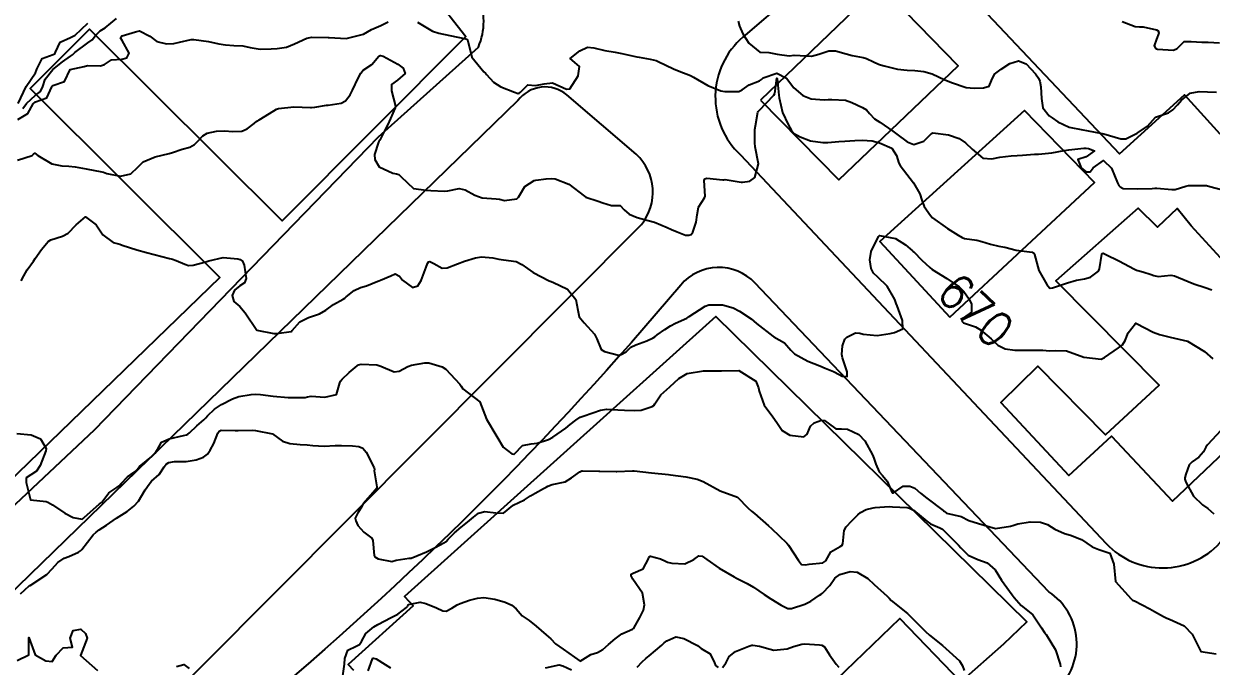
# Model space of a CAD drawing. Header units: metres. Extents: x 292545 to 299085, y 7450245 to 7463078.
# Drawn here: x 296031.2 to 296169, y 7459172 to 7459246.7 of the extents above; entities that cross this region are included whole.
import ezdxf
from ezdxf.enums import TextEntityAlignment as Align

# ---------------------------------------------------------------- set-up
doc = ezdxf.new("R2010")
doc.units = ezdxf.units.M
for name, color, linetype in [('Cotas', 45, 'Continuous'), ('Curvas de Nivel 1m', 11, 'Continuous'), ('Curvas de Nivel 5m', 15, 'Continuous'), ('Edificações', 30, 'Continuous'), ('Vias Primárias', 230, 'Continuous')]:
    doc.layers.add(name, color=color, linetype=linetype)
doc.styles.add('Style-STANDARD', font='STANDARD.shx')

msp = doc.modelspace()

# ---------------------------------------------------------------- linework, layer by layer
at = {"layer": 'Curvas de Nivel 1m', "flags": 128}
for points, elevation in [([(296030.5, 7459235.56), (296031.66, 7459236.23), (296032.27, 7459237.37), (296032.53, 7459237.6), (296033.85, 7459238.04), (296034.44, 7459239.35), (296034.47, 7459239.43), (296034.54, 7459239.49), (296035.93, 7459239.96), (296036.56, 7459241.33), (296038.18, 7459241.7), (296038.57, 7459241.83), (296040.07, 7459241.78), (296040.57, 7459241.93), (296041.37, 7459242.48), (296042.58, 7459242.56), (296043.14, 7459242.69), (296043.41, 7459243.24), (296042.61, 7459244.73), (296042.39, 7459245.03), (296042.57, 7459245.25), (296042.61, 7459245.27), (296044.13, 7459245.73), (296044.62, 7459245.84), (296045.81, 7459245.22), (296046.61, 7459244.62), (296047.73, 7459244.32), (296048.6, 7459244.38), (296049.25, 7459244.53), (296050.61, 7459244.83), (296050.91, 7459244.85), (296052.61, 7459244.62), (296053.8, 7459244.32), (296054.6, 7459244.21), (296055.56, 7459244.15), (296056.6, 7459244.09), (296057.45, 7459243.92), (296058.6, 7459243.71), (296059.89, 7459243.76), (296060.6, 7459243.78), (296061.68, 7459243.95), (296062.61, 7459244.34), (296064.03, 7459245), (296064.61, 7459245.11), (296066.52, 7459245.07), (296066.61, 7459245.07), (296068.61, 7459244.95), (296070.62, 7459245.45), (296071.53, 7459246), (296072.63, 7459246.44), (296073.46, 7459246.89)], 668), ([(296030.52, 7459237.4), (296031.46, 7459239.39), (296032.56, 7459240.96), (296032.67, 7459241.26), (296032.69, 7459241.37), (296033.32, 7459242.62), (296034.59, 7459243.09), (296034.77, 7459243.17), (296034.88, 7459243.35), (296035.41, 7459244.54), (296036.61, 7459245.07), (296037.13, 7459245.32), (296038.63, 7459246.72)], 666), ([(296031.09, 7459236.81), (296031.52, 7459237.39), (296032.53, 7459238.38), (296033.13, 7459238.78), (296033.41, 7459239.36), (296033.68, 7459240.23), (296034.56, 7459241.35), (296035.67, 7459242.25), (296036.59, 7459242.9), (296036.84, 7459243.07), (296037.11, 7459243.32), (296038.6, 7459244.44), (296039.12, 7459244.78), (296039.51, 7459245.29), (296040.05, 7459245.85), (296040.62, 7459246.18), (296041.96, 7459247.26)], 667), ([(296076.86, 7459246.85), (296078.62, 7459245.82), (296079.36, 7459245.56), (296080.62, 7459245.3), (296082.49, 7459244.91), (296082.61, 7459244.86), (296082.68, 7459244.78), (296082.71, 7459244.68), (296083.19, 7459242.77), (296084.57, 7459241.09), (296084.74, 7459240.93), (296084.89, 7459240.76), (296085.69, 7459239.88), (296086.55, 7459239.34), (296088.12, 7459238.71), (296088.54, 7459238.58), (296088.65, 7459238.6), (296088.81, 7459238.71), (296089.69, 7459239.56), (296090.55, 7459239.51), (296091.57, 7459239.69), (296092.55, 7459239.81), (296094.14, 7459239.05), (296094.55, 7459239.11), (296095.53, 7459240.63), (296095.66, 7459241.71), (296094.58, 7459242.64), (296095.71, 7459243.51), (296096.6, 7459243.94), (296097.32, 7459243.88), (296098.6, 7459243.54), (296099.81, 7459243.36), (296100.59, 7459243.21), (296102.31, 7459242.82), (296102.59, 7459242.77), (296103.88, 7459242.53), (296104.58, 7459242.38), (296104.81, 7459242.29), (296106.57, 7459241.44), (296107.24, 7459241.16), (296108.56, 7459240.64), (296108.88, 7459240.47), (296110.55, 7459239.51), (296112.08, 7459238.89), (296112.54, 7459238.81), (296114.14, 7459238.8), (296114.54, 7459239), (296115.37, 7459239.57), (296116.56, 7459240.02), (296116.77, 7459240.17), (296116.99, 7459240.37), (296118.57, 7459240.91), (296119.68, 7459240.34), (296120.55, 7459239.22), (296121.56, 7459238.32), (296122.53, 7459237.96), (296124.07, 7459237.83), (296124.53, 7459237.85), (296124.94, 7459237.86), (296126.53, 7459237.77), (296127.25, 7459237.53), (296128.52, 7459236.92), (296128.95, 7459236.66), (296129.3, 7459236.23), (296129.9, 7459235.61), (296130.5, 7459235.22), (296132.04, 7459234.19), (296132.49, 7459233.85), (296133.69, 7459232.95), (296134.47, 7459232.62), (296135.6, 7459233.02), (296136.49, 7459233.9), (296136.65, 7459233.98), (296138.49, 7459233.77), (296139.72, 7459233.35), (296140.47, 7459232.83), (296141.22, 7459232.08), (296142.45, 7459231.07), (296143.52, 7459230.99), (296144.45, 7459231.18), (296145.75, 7459231.33), (296146.46, 7459231.36), (296147.07, 7459231.4), (296148.46, 7459231.51), (296148.92, 7459231.53), (296150.46, 7459231.66), (296151.91, 7459231.96), (296152.46, 7459232.03), (296154.18, 7459232.22), (296154.47, 7459232.23), (296154.73, 7459232.19), (296155.42, 7459231.92), (296154.46, 7459231.19), (296153.49, 7459230.9), (296153.86, 7459229.94), (296154.44, 7459229.47), (296154.91, 7459229.45), (296155.27, 7459229.92), (296156.45, 7459230.78), (296157.4, 7459229.89), (296158.1, 7459228.2), (296158.24, 7459227.88), (296158.41, 7459227.71), (296158.75, 7459227.53), (296160.41, 7459227.49), (296162.11, 7459227.54), (296162.41, 7459227.56), (296162.67, 7459227.57), (296164.41, 7459227.4), (296164.8, 7459227.42), (296166.01, 7459227.79), (296166.32, 7459227.89), (296166.41, 7459227.89), (296168.3, 7459227.87), (296168.41, 7459227.86), (296168.82, 7459227.76), (296170.41, 7459227.35)], 668), ([(296114.09, 7459246.95), (296114.22, 7459246.4), (296114.62, 7459245.48), (296115.32, 7459244.39), (296116.6, 7459243.38), (296117.65, 7459243.31), (296118.59, 7459243.13), (296120.01, 7459242.92), (296120.59, 7459243), (296121.97, 7459242.94), (296122.59, 7459242.89), (296123.43, 7459243.14), (296124.6, 7459243.52), (296125.37, 7459243.5), (296126.59, 7459243.16), (296127.32, 7459242.98), (296128.59, 7459242.73), (296128.97, 7459242.61), (296129.78, 7459242.22), (296130.34, 7459241.97), (296130.58, 7459241.89), (296131.01, 7459241.77), (296132.58, 7459241.4), (296133.68, 7459241.28), (296134.57, 7459241.22), (296135.62, 7459241.11), (296136.57, 7459240.84), (296138.06, 7459240.13), (296138.56, 7459239.94), (296138.82, 7459239.85), (296140.55, 7459239.27), (296141.44, 7459239.19), (296142.55, 7459239.23), (296143.19, 7459239.43), (296143.46, 7459240.06), (296143.81, 7459240.81), (296144.58, 7459241.4), (296145.6, 7459242.03), (296146.59, 7459242.36), (296147.48, 7459242.01), (296148.57, 7459240.85), (296148.93, 7459240.36), (296149.08, 7459239.99), (296149.2, 7459239.34), (296149.28, 7459237.99), (296149.43, 7459236.9), (296150.16, 7459235.98), (296150.51, 7459235.74), (296151.18, 7459235.29), (296152.49, 7459234.64), (296154.06, 7459234.36), (296154.49, 7459234.28), (296156.33, 7459233.9), (296156.47, 7459233.88), (296156.48, 7459233.88), (296156.52, 7459233.86), (296158.48, 7459233.29), (296159.07, 7459233.28), (296160.22, 7459233.86), (296160.37, 7459233.97), (296160.49, 7459234.04), (296161.56, 7459234.78), (296162.51, 7459235.83), (296164.02, 7459236.32), (296164.52, 7459236.65), (296165.07, 7459237.26), (296165.51, 7459237.8), (296166.54, 7459238.6), (296167.58, 7459238.81), (296168.54, 7459238.77), (296169.59, 7459238.7)], 667), ([(296158.64, 7459246.91), (296160.15, 7459246.35), (296160.64, 7459246.32), (296161.08, 7459246.3), (296162.63, 7459245.94), (296162.79, 7459245.83), (296162.89, 7459245.57), (296162.62, 7459244.87), (296162.36, 7459244.08), (296162.49, 7459243.83), (296162.54, 7459243.77), (296162.6, 7459243.73), (296162.72, 7459243.71), (296164.6, 7459243.59), (296165.03, 7459243.8), (296165.81, 7459244.6), (296166.62, 7459244.6), (296167.87, 7459244.51), (296168.61, 7459244.51), (296169.93, 7459244.43)], 666), ([(296030.44, 7459230.81), (296032.16, 7459231.37), (296032.31, 7459231.51), (296032.45, 7459231.65), (296032.81, 7459231.37), (296034.43, 7459230.41), (296035.6, 7459230.17), (296036.43, 7459230.11), (296037.14, 7459230.03), (296038.43, 7459229.83), (296040.23, 7459229.47), (296040.42, 7459229.42), (296040.81, 7459229.28), (296042.42, 7459228.97), (296043.62, 7459229.24), (296044.43, 7459230.01), (296045.04, 7459230.62), (296046.44, 7459231.21), (296048.04, 7459231.59), (296048.45, 7459231.72), (296049.55, 7459232.08), (296050.46, 7459232.34), (296051, 7459232.62), (296051.49, 7459233.15), (296051.97, 7459233.65), (296052.48, 7459233.96), (296053.54, 7459234.18), (296054.48, 7459234.21), (296055.44, 7459234.14), (296056.48, 7459234.17), (296057.11, 7459234.46), (296057.91, 7459235.08), (296058.24, 7459235.33), (296058.5, 7459235.5), (296059.68, 7459236.23), (296060.51, 7459236.74), (296060.73, 7459236.82), (296062.51, 7459237.02), (296064.45, 7459236.92), (296064.51, 7459236.93), (296064.57, 7459236.93), (296064.95, 7459236.99), (296066.3, 7459237.19), (296066.52, 7459237.22), (296068.03, 7459237.45), (296068.52, 7459237.7), (296069.06, 7459238.42), (296069.31, 7459238.94), (296069.99, 7459240.36), (296070.29, 7459240.92), (296070.57, 7459241.26), (296071.56, 7459241.92), (296072.4, 7459242.9), (296072.52, 7459242.97), (296072.58, 7459242.98), (296072.9, 7459242.9), (296074.57, 7459241.97), (296075.22, 7459241.52), (296075.42, 7459240.87), (296074.56, 7459240.11), (296073.85, 7459239.59), (296073.85, 7459238.89), (296074.3, 7459237.1), (296074.29, 7459236.88), (296073.75, 7459235.64), (296073.39, 7459234.89), (296073.09, 7459234.29), (296072.48, 7459233.15), (296072.38, 7459233), (296072.33, 7459232.9), (296071.88, 7459231.47), (296071.91, 7459230.91), (296072.43, 7459230.06), (296074.01, 7459229.3), (296074.43, 7459229.23), (296074.69, 7459229.14), (296074.97, 7459228.87), (296076.4, 7459227.52), (296077.89, 7459227.35), (296078.4, 7459227.31), (296080.01, 7459227.21), (296080.4, 7459227.26), (296081.69, 7459227.51), (296082.4, 7459227.37), (296083.54, 7459226.77), (296084.39, 7459226.44), (296085.99, 7459226.34), (296086.39, 7459226.28), (296086.98, 7459226.13), (296088.39, 7459226.33), (296088.58, 7459226.52), (296088.71, 7459226.71), (296089.34, 7459227.77), (296090.42, 7459228.46), (296090.61, 7459228.5), (296091.79, 7459228.67), (296092.42, 7459228.7), (296092.86, 7459228.66), (296094.41, 7459228.02), (296096.26, 7459226.62), (296096.39, 7459226.54), (296097.83, 7459226.04), (296098.39, 7459225.85), (296099.39, 7459225.57), (296100.38, 7459225.54), (296100.86, 7459225.04), (296101.44, 7459224.56), (296102.37, 7459224.17), (296103.65, 7459223.82), (296104.36, 7459223.62), (296105.85, 7459223), (296106.35, 7459222.78), (296107.01, 7459222.49), (296107.98, 7459222.11), (296108.34, 7459222.09), (296108.61, 7459222.2), (296108.81, 7459222.47), (296109.19, 7459223.63), (296109.32, 7459224.46), (296109.49, 7459225.35), (296110.18, 7459226.45), (296110.23, 7459226.62), (296110.14, 7459228.45), (296110.21, 7459228.67), (296110.43, 7459228.73), (296112.3, 7459228.55), (296112.42, 7459228.55), (296112.56, 7459228.57), (296113.5, 7459228.41), (296114.42, 7459228.26), (296114.57, 7459228.25), (296115.42, 7459228.39), (296116.01, 7459228.8), (296116.44, 7459230.38), (296116.04, 7459232.38), (296116.02, 7459232.84), (296116.02, 7459234.38), (296116.08, 7459234.8), (296116.37, 7459236.38), (296116.41, 7459236.48), (296116.52, 7459236.6), (296118.23, 7459238.35), (296118.32, 7459238.57), (296118.55, 7459240.35), (296118.56, 7459240.36), (296118.58, 7459240.35), (296118.6, 7459240.31), (296118.79, 7459238.35), (296118.83, 7459238.05), (296119.23, 7459236.34), (296119.88, 7459234.96), (296120.21, 7459234.33), (296120.49, 7459233.94), (296121.28, 7459233.52), (296122.47, 7459233.06), (296123.9, 7459232.86), (296124.47, 7459232.89), (296125.76, 7459232.99), (296126.47, 7459233.03), (296127.63, 7459233.1), (296128.48, 7459233.15), (296129.64, 7459233.06), (296130.47, 7459232.82), (296131.9, 7459232.2), (296132.45, 7459231.35), (296132.73, 7459230.47), (296132.87, 7459230.19), (296134.41, 7459228.17), (296135.16, 7459226.92), (296135.38, 7459226.16), (296135.67, 7459225.44), (296136.38, 7459224.39), (296136.62, 7459224.14), (296138.35, 7459222.88), (296139.61, 7459222.1), (296140.08, 7459221.83), (296140.34, 7459221.73), (296141.77, 7459221.51), (296142.34, 7459221.37), (296143.34, 7459221.05), (296144.33, 7459220.85), (296145.01, 7459220.72), (296146.33, 7459220.37), (296148.2, 7459220.12), (296148.32, 7459220.07), (296148.39, 7459220), (296148.46, 7459219.86), (296148.98, 7459217.99), (296149.88, 7459216.38), (296150.2, 7459215.98), (296150.27, 7459215.94), (296150.53, 7459215.98), (296152.28, 7459216.58), (296153.34, 7459216.88), (296154.28, 7459217.03), (296154.97, 7459217.24), (296155.89, 7459217.91), (296156.02, 7459218.19), (296156.26, 7459219.91), (296156.28, 7459219.95), (296156.32, 7459219.98), (296156.41, 7459220), (296156.65, 7459219.91), (296158.31, 7459219.09), (296159.97, 7459218.19), (296160.3, 7459218.04), (296161.02, 7459217.85), (296162, 7459217.54), (296162.29, 7459217.42), (296162.8, 7459217.31), (296164.29, 7459217.48), (296164.69, 7459217.4), (296166.28, 7459216.73), (296166.96, 7459216.46), (296168.28, 7459216.03), (296169.02, 7459215.75)], 669), ([(296030.38, 7459199.08), (296032.06, 7459198.91), (296033.14, 7459198.45), (296033.79, 7459197.35), (296033.75, 7459197.06), (296033.07, 7459195.36), (296032.68, 7459194.7), (296032.01, 7459194.28), (296031.48, 7459193.91), (296031.45, 7459193.39), (296031.97, 7459191.38), (296033.78, 7459191.16), (296033.97, 7459191.09), (296034.51, 7459190.8), (296035.96, 7459189.82), (296036.9, 7459189.32), (296037.95, 7459189.14), (296038.07, 7459189.19), (296038.21, 7459189.31), (296039.97, 7459190.89), (296040.19, 7459191.06), (296040.4, 7459191.28), (296041.05, 7459192.2), (296041.99, 7459192.81), (296042.25, 7459192.99), (296042.49, 7459193.26), (296043.21, 7459194.04), (296044.01, 7459194.59), (296044.34, 7459194.91), (296044.62, 7459195.23), (296046.03, 7459196.42), (296046.45, 7459196.79), (296046.71, 7459197.2), (296047.18, 7459198.07), (296048.06, 7459198.47), (296049.73, 7459198.84), (296050.06, 7459198.91), (296050.23, 7459198.99), (296050.42, 7459199.16), (296051.25, 7459199.97), (296052.09, 7459200.66), (296052.32, 7459200.91), (296052.52, 7459201.14), (296053.31, 7459201.92), (296054.11, 7459202.44), (296055.4, 7459203.1), (296056.12, 7459203.39), (296057.58, 7459203.62), (296058.12, 7459203.63), (296058.66, 7459203.6), (296060.12, 7459203.43), (296061.88, 7459203.25), (296062.12, 7459203.24), (296063.85, 7459203.27), (296064.12, 7459203.32), (296064.53, 7459203.41), (296066.12, 7459203.3), (296067.49, 7459203.59), (296067.87, 7459204.95), (296067.95, 7459205.14), (296068.14, 7459205.37), (296068.94, 7459206.15), (296069.87, 7459206.93), (296070.04, 7459207.05), (296070.16, 7459207.1), (296070.34, 7459207.11), (296072.16, 7459207.05), (296072.6, 7459206.9), (296074.15, 7459206.23), (296074.73, 7459206.3), (296075.76, 7459206.86), (296076.16, 7459207), (296077.71, 7459207.3), (296078.17, 7459207.28), (296079.75, 7459206.81), (296080.16, 7459206.55), (296081.79, 7459204.79), (296081.92, 7459204.58), (296082.13, 7459204.28), (296084.11, 7459202.76), (296084.87, 7459200.75), (296086.06, 7459198.74), (296086.82, 7459197.5), (296087.83, 7459196.71), (296088.04, 7459196.67), (296088.07, 7459196.68), (296088.12, 7459196.71), (296089.07, 7459197.68), (296090.05, 7459197.87), (296090.77, 7459197.96), (296092.06, 7459198.39), (296092.57, 7459198.66), (296094.07, 7459199.7), (296094.6, 7459200.12), (296095.23, 7459200.63), (296095.75, 7459200.96), (296096.09, 7459201.1), (296097.23, 7459201.47), (296098.1, 7459201.8), (296098.78, 7459201.91), (296100.1, 7459201.81), (296100.89, 7459201.77), (296102.1, 7459201.74), (296102.84, 7459201.8), (296104.11, 7459202.21), (296104.29, 7459202.34), (296104.4, 7459202.52), (296105.09, 7459203.55), (296106.13, 7459204.5), (296107.18, 7459205.45), (296108.15, 7459206.06), (296110.06, 7459206.36), (296110.15, 7459206.36), (296110.23, 7459206.37), (296112.15, 7459206.37), (296114.15, 7459206.4), (296116.14, 7459205.14), (296116.42, 7459204.38), (296116.52, 7459203.99), (296117.09, 7459202.37), (296118.09, 7459201), (296118.56, 7459200.35), (296119.17, 7459199.44), (296120.07, 7459198.89), (296121.7, 7459198.68), (296122.07, 7459199.01), (296122.48, 7459199.91), (296122.88, 7459200.3), (296123.75, 7459200.63), (296124.09, 7459200.57), (296124.51, 7459200.28), (296125.42, 7459199.62), (296126.08, 7459199.6), (296126.76, 7459199.57), (296128.07, 7459198.97), (296128.77, 7459198.23), (296129.65, 7459196.61), (296129.8, 7459196.22), (296130.03, 7459195.5), (296130.45, 7459194.64), (296130.82, 7459194.21), (296131.36, 7459193.55), (296131.96, 7459192.19), (296131.99, 7459192.17), (296132.01, 7459192.17), (296132.08, 7459192.19), (296133.23, 7459192.95), (296134, 7459192.94), (296134.57, 7459192.73), (296135.24, 7459192.16), (296135.98, 7459191.58), (296137.86, 7459190.12), (296137.92, 7459190.08), (296137.96, 7459190.04), (296138.24, 7459189.83), (296139.96, 7459189.44), (296140.85, 7459188.98), (296141.95, 7459188.61), (296143.94, 7459188.05), (296145.66, 7459188.32), (296145.95, 7459188.4), (296146.53, 7459188.6), (296147.95, 7459188.83), (296149.15, 7459188.79), (296149.95, 7459188.5), (296150.83, 7459187.97), (296151.94, 7459187.46), (296152.63, 7459187.26), (296153.93, 7459186.78), (296155.14, 7459185.92), (296155.91, 7459185.59), (296157.2, 7459185.19), (296157.65, 7459183.89), (296157.87, 7459181.89), (296159.66, 7459179.86), (296159.76, 7459179.78), (296159.84, 7459179.73), (296160.06, 7459179.64), (296161.83, 7459178.71), (296162.39, 7459178.4), (296163.44, 7459177.82), (296163.82, 7459177.62), (296164.12, 7459177.5), (296165.81, 7459176.72), (296166.77, 7459175.78), (296167.77, 7459173.77), (296169.53, 7459173.5)], 671), ([(296030.79, 7459180.44), (296031.81, 7459181.38), (296031.83, 7459181.4), (296031.85, 7459181.41), (296031.92, 7459181.44), (296033.87, 7459182.7), (296034.48, 7459183.34), (296035.14, 7459184.08), (296035.89, 7459184.59), (296036.42, 7459184.8), (296037.53, 7459185.31), (296037.76, 7459185.45), (296037.91, 7459185.59), (296039.23, 7459187.29), (296039.58, 7459187.63), (296039.93, 7459187.89), (296040.78, 7459188.43), (296041.95, 7459189.26), (296043.2, 7459190.01), (296043.97, 7459190.64), (296044.5, 7459191.23), (296045.28, 7459192.52), (296045.74, 7459193.21), (296045.85, 7459193.36), (296046, 7459193.52), (296046.89, 7459194.32), (296047.47, 7459195.2), (296047.72, 7459195.5), (296048.03, 7459195.72), (296048.66, 7459195.81), (296050.03, 7459195.83), (296051.18, 7459196), (296052.03, 7459196.34), (296052.49, 7459196.68), (296052.83, 7459197.13), (296053.25, 7459197.92), (296053.72, 7459199.12), (296053.85, 7459199.34), (296054.07, 7459199.46), (296055.73, 7459199.44), (296056.07, 7459199.43), (296057.7, 7459199.45), (296058.07, 7459199.42), (296060.06, 7459199.05), (296061.2, 7459198.18), (296062.05, 7459197.93), (296063.25, 7459197.81), (296064.05, 7459197.74), (296064.73, 7459197.67), (296066.05, 7459197.62), (296067.33, 7459197.68), (296068.05, 7459197.7), (296069.33, 7459197.66), (296070.05, 7459197.56), (296070.52, 7459197.39), (296070.93, 7459196.92), (296071.84, 7459195.08), (296071.87, 7459194.9), (296071.85, 7459194.74), (296072, 7459193.81), (296072.16, 7459192.9), (296072.15, 7459192.73), (296071.99, 7459192.54), (296070.58, 7459190.92), (296070.37, 7459190.52), (296069.96, 7459189.88), (296069.63, 7459189.25), (296069.71, 7459188.93), (296069.94, 7459188.39), (296070.63, 7459187.62), (296071.56, 7459186.91), (296071.67, 7459186.66), (296071.83, 7459184.9), (296071.9, 7459184.74), (296072.29, 7459184.5), (296073.89, 7459184.2), (296074.4, 7459184.37), (296075.9, 7459184.59), (296076.14, 7459184.61), (296076.79, 7459184.85), (296077.91, 7459185.33), (296078.91, 7459185.82), (296079.92, 7459186.37), (296080.18, 7459186.55), (296080.44, 7459186.8), (296081.17, 7459187.55), (296081.94, 7459188.18), (296082.68, 7459188.78), (296083.36, 7459189.36), (296083.96, 7459189.81), (296084.69, 7459190.02), (296085.96, 7459189.85), (296086.86, 7459189.82), (296087.92, 7459190.71), (296087.97, 7459190.76), (296089.29, 7459191.38), (296089.98, 7459191.84), (296090.54, 7459192.13), (296091.48, 7459192.68), (296091.81, 7459192.86), (296092, 7459192.95), (296092.48, 7459193.14), (296094, 7459193.47), (296094.73, 7459193.91), (296095.69, 7459194.62), (296095.92, 7459194.72), (296096.01, 7459194.74), (296097.91, 7459194.7), (296098.01, 7459194.7), (296099.91, 7459194.67), (296100.01, 7459194.67), (296101.83, 7459194.74), (296102.02, 7459194.73), (296104.01, 7459194.52), (296106.01, 7459194.31), (296106.22, 7459194.29), (296108.01, 7459194.04), (296109.3, 7459193.76), (296110, 7459193.49), (296111.99, 7459192.43), (296113.98, 7459191.67), (296115.25, 7459190.39), (296115.61, 7459190.04), (296115.96, 7459189.78), (296117.6, 7459188.36), (296117.94, 7459188.05), (296119.72, 7459186.34), (296119.92, 7459186.11), (296121.09, 7459184.32), (296121.43, 7459183.86), (296121.89, 7459183.81), (296122.3, 7459183.89), (296123.89, 7459184.05), (296124.25, 7459184.28), (296124.84, 7459185.34), (296125.92, 7459185.95), (296126.12, 7459186.06), (296126.21, 7459186.26), (296126.38, 7459187.81), (296126.59, 7459188.25), (296127.27, 7459188.92), (296127.96, 7459189.63), (296128.28, 7459189.91), (296128.93, 7459190.23), (296129.75, 7459190.44), (296129.97, 7459190.47), (296131.58, 7459190.58), (296131.97, 7459190.56), (296133.67, 7459190.47), (296133.97, 7459190.42), (296134.42, 7459190.17), (296135.95, 7459188.89), (296136.41, 7459188.6), (296137.49, 7459188.13), (296137.78, 7459187.96), (296137.94, 7459187.8), (296139.65, 7459186.1), (296139.91, 7459185.78), (296140.77, 7459184.96), (296141.9, 7459184.45), (296142.97, 7459184.06), (296143.88, 7459183.25), (296144.63, 7459182.04), (296145.85, 7459180.34), (296146.1, 7459180.03), (296146.91, 7459179.09), (296147.83, 7459178.37), (296148.25, 7459178), (296149.29, 7459176.5), (296149.62, 7459175.98), (296149.8, 7459175.73), (296150.9, 7459173.97), (296151.43, 7459172.29), (296151.49, 7459171.96)], 672), ([(296068.2, 7459170.95), (296068.39, 7459172.3), (296068.42, 7459172.94), (296068.8, 7459173.9), (296069.77, 7459174.38), (296070.14, 7459174.57), (296070.38, 7459174.92), (296070.89, 7459175.83), (296071.8, 7459176.61), (296072.28, 7459176.9), (296073.81, 7459177.71), (296074.6, 7459178.08), (296075.6, 7459178.86), (296075.69, 7459179), (296075.83, 7459179.21), (296077.19, 7459179.48), (296077.83, 7459179.33), (296079.08, 7459178.82), (296079.82, 7459178.49), (296080.18, 7459178.45), (296080.85, 7459178.8), (296081.46, 7459179.16), (296081.83, 7459179.34), (296082.9, 7459179.71), (296083.84, 7459179.96), (296084.58, 7459180.01), (296085.84, 7459179.84), (296087.06, 7459179.5), (296087.83, 7459179.13), (296088.3, 7459178.71), (296089.01, 7459177.9), (296089.81, 7459177.34), (296090.65, 7459176.68), (296091.79, 7459175.7), (296092.33, 7459175.21), (296092.9, 7459174.65), (296093.77, 7459174.03), (296095.75, 7459172.62), (296096.98, 7459173.4), (296097.77, 7459173.66), (296098.37, 7459173.99), (296099.05, 7459174.58), (296099.79, 7459175.24), (296100.56, 7459175.79), (296101.8, 7459176.37), (296101.92, 7459176.43), (296102.02, 7459176.55), (296102.66, 7459177.7), (296103.08, 7459178.54), (296103.21, 7459179.16), (296102.96, 7459180.54), (296101.87, 7459182.15), (296101.65, 7459182.55), (296101.68, 7459182.75), (296101.88, 7459182.87), (296103.04, 7459183.37), (296103.66, 7459184.53), (296103.72, 7459184.71), (296103.9, 7459184.82), (296105.07, 7459184.51), (296105.63, 7459184.25), (296105.89, 7459184.13), (296106.38, 7459184), (296107.89, 7459183.93), (296108.92, 7459184.46), (296109.5, 7459184.86), (296109.9, 7459184.83), (296110.45, 7459184.44), (296111.88, 7459183.42), (296113.62, 7459182.41), (296113.87, 7459182.28), (296115.13, 7459181.65), (296115.86, 7459181.21), (296117.1, 7459180.37), (296117.85, 7459179.89), (296119.05, 7459179.13), (296119.83, 7459178.77), (296120.25, 7459178.76), (296121.83, 7459179.26), (296122.52, 7459179.61), (296123.53, 7459180.29), (296123.71, 7459180.43), (296123.85, 7459180.54), (296124.7, 7459181.44), (296125.31, 7459182.27), (296125.88, 7459182.7), (296127.07, 7459183.06), (296127.88, 7459182.98), (296129.12, 7459182.23), (296129.86, 7459181.55), (296131.36, 7459180.2), (296131.6, 7459179.95), (296131.84, 7459179.68), (296133.73, 7459178.17), (296133.82, 7459178.09), (296135.74, 7459176.15), (296135.8, 7459176.09), (296136.28, 7459175.66), (296137.78, 7459174.46), (296138.19, 7459174.12), (296139.76, 7459172.66), (296140.09, 7459172.1), (296140.28, 7459171.56)], 673), ([(296030.43, 7459172.72), (296031.76, 7459173.38), (296031.78, 7459175.38), (296032.52, 7459173.37), (296033.75, 7459172.69), (296034.49, 7459172.61), (296034.95, 7459173.34), (296035.77, 7459174.19), (296036.83, 7459174.26), (296036.57, 7459175.32), (296036.92, 7459176.19), (296037.79, 7459176.34), (296038.33, 7459175.84), (296038.54, 7459175.3), (296037.76, 7459173.31), (296039.74, 7459171.56)], 673), ([(296102.36, 7459171.93), (296102.94, 7459172.54), (296103.35, 7459172.94), (296103.76, 7459173.26), (296105.2, 7459174.51), (296105.5, 7459174.78), (296105.78, 7459175.01), (296106.83, 7459175.45), (296107.78, 7459175.28), (296109.35, 7459174.46), (296109.58, 7459174.26), (296109.77, 7459174.11), (296110.82, 7459173.5), (296111.33, 7459172.44), (296111.46, 7459172.14), (296111.75, 7459171.91)], 674), ([(296112.27, 7459171.9), (296112.64, 7459172.42), (296113.02, 7459173.16), (296113.77, 7459173.76), (296115.33, 7459174.39), (296115.67, 7459174.48), (296115.77, 7459174.5), (296116.57, 7459174.37), (296117.77, 7459174.03), (296118.2, 7459173.93), (296119.77, 7459174.05), (296120.5, 7459174.33), (296121.47, 7459174.62), (296121.78, 7459174.65), (296123.52, 7459174.55), (296123.78, 7459174.51), (296124.08, 7459174.29), (296124.66, 7459173.38), (296125.43, 7459172.27), (296125.75, 7459171.95)], 674), ([(296048.9, 7459172.02), (296049.74, 7459172.26), (296050.37, 7459171.79)], 673), ([(296071.16, 7459171.5), (296071.64, 7459172.91), (296071.69, 7459172.97), (296071.75, 7459173), (296072.09, 7459172.9), (296073.11, 7459172.25), (296073.74, 7459171.87)], 674), ([(296091.74, 7459171.85), (296093.29, 7459172.19), (296093.75, 7459172.11), (296094.73, 7459171.62)], 674)]:
    msp.add_lwpolyline(points, dxfattribs=dict(at, elevation=elevation))
at = {"layer": 'Curvas de Nivel 5m', "elevation": 670, "flags": 128}
for points in [[(296030.87, 7459216.8), (296031.18, 7459217.39), (296031.58, 7459218.1), (296032.3, 7459219.09), (296032.51, 7459219.38), (296033.25, 7459220.44), (296034, 7459221.36), (296034.34, 7459221.58), (296035.69, 7459221.99), (296036.34, 7459222.34), (296037.27, 7459223.32), (296038.36, 7459224.22), (296039.57, 7459223.29), (296040.34, 7459222.13), (296041.57, 7459221.27), (296042.33, 7459221.05), (296042.62, 7459220.96), (296044.32, 7459220.4), (296045.43, 7459220.11), (296046.31, 7459219.87), (296048.1, 7459219.4), (296048.3, 7459219.36), (296048.45, 7459219.34), (296048.87, 7459219.18), (296049.86, 7459218.73), (296050.3, 7459218.6), (296050.84, 7459218.61), (296052.3, 7459219.01), (296052.66, 7459219.13), (296054.31, 7459219.5), (296056.04, 7459219.36), (296056.3, 7459219.27), (296056.56, 7459219.09), (296056.76, 7459218.63), (296056.98, 7459217.08), (296056.78, 7459216.58), (296056.27, 7459216.24), (296055.63, 7459215.73), (296055.35, 7459215.1), (296055.55, 7459214.4), (296056.24, 7459213.81), (296056.87, 7459213.08), (296058.21, 7459211.07), (296060.21, 7459210.67), (296060.54, 7459210.7), (296062.21, 7459210.91), (296062.28, 7459210.95), (296062.33, 7459211.02), (296063.2, 7459212.04), (296064.23, 7459212.54), (296065.5, 7459212.98), (296066.24, 7459213.41), (296067.14, 7459214.07), (296068.25, 7459214.68), (296068.42, 7459214.78), (296068.6, 7459214.95), (296069.51, 7459215.69), (296070.27, 7459216.05), (296070.96, 7459216.23), (296072.28, 7459216.77), (296072.37, 7459216.81), (296072.59, 7459216.9), (296073.77, 7459217.4), (296074.29, 7459217.6), (296074.78, 7459217.36), (296075.12, 7459216.87), (296076.27, 7459216.02), (296076.9, 7459216.21), (296077.28, 7459216.84), (296077.86, 7459218.4), (296078.02, 7459218.83), (296078.14, 7459219), (296078.31, 7459219.06), (296078.77, 7459218.83), (296079.74, 7459218.26), (296080.3, 7459218.32), (296081.51, 7459218.79), (296082.31, 7459219.1), (296083.59, 7459219.49), (296084.31, 7459219.58), (296085.6, 7459219.46), (296086.31, 7459219.33), (296086.84, 7459219.26), (296088.31, 7459219.05), (296088.96, 7459218.7), (296090.29, 7459217.76), (296092.13, 7459216.81), (296092.27, 7459216.75), (296092.58, 7459216.66), (296094.26, 7459215.82), (296095.25, 7459214.63), (296095.46, 7459213.41), (296095.62, 7459212.63), (296096.22, 7459211.93), (296097.42, 7459210.6), (296097.68, 7459210.08), (296098.19, 7459208.82), (296098.56, 7459208.59), (296100.18, 7459208.19), (296100.51, 7459208.24), (296101.07, 7459208.56), (296101.64, 7459209.11), (296102.19, 7459209.36), (296103.49, 7459209.82), (296104.2, 7459210.2), (296104.4, 7459210.32), (296104.66, 7459210.52), (296105.55, 7459211.17), (296106.22, 7459211.59), (296106.82, 7459211.9), (296108.11, 7459212.48), (296108.23, 7459212.54), (296108.4, 7459212.65), (296110.25, 7459213.86), (296110.67, 7459214.02), (296112.25, 7459214.03), (296113.49, 7459213.66), (296114.24, 7459213.29), (296115.59, 7459212.39), (296116.22, 7459211.85), (296118.09, 7459210.36), (296118.2, 7459210.3), (296119.45, 7459209.6), (296120.19, 7459208.76), (296120.6, 7459208.33), (296122.17, 7459207.49), (296123.54, 7459206.92), (296124.16, 7459206.68), (296125.12, 7459206.28), (296125.81, 7459205.93), (296126.15, 7459205.75), (296126.71, 7459205.69), (296126.74, 7459206.25), (296126.18, 7459207.87), (296126.12, 7459208.26), (296126.19, 7459209.26), (296126.44, 7459210.02), (296126.67, 7459210.26), (296127.7, 7459210.75), (296128.21, 7459210.72), (296128.58, 7459210.61), (296130.21, 7459210.45), (296131.71, 7459210.69), (296132.21, 7459210.79), (296133.18, 7459211.22), (296133.15, 7459212.18), (296132.53, 7459213.91), (296132.42, 7459214.19), (296132.26, 7459214.62), (296131.38, 7459216.2), (296130.29, 7459217.25), (296129.78, 7459217.7), (296129.5, 7459218.22), (296129.34, 7459219.25), (296129.51, 7459220.22), (296130.34, 7459221.95), (296130.49, 7459222.06), (296132.34, 7459221.71), (296133.51, 7459221), (296134.32, 7459220.3), (296134.39, 7459220.23), (296134.44, 7459220.17), (296135.37, 7459219.21), (296136.31, 7459218.35), (296136.59, 7459218.14), (296138.29, 7459217.09), (296139.73, 7459216.11), (296140.27, 7459215.57), (296140.86, 7459214.69), (296141.16, 7459214.09), (296141.15, 7459213.18), (296140.23, 7459212.51), (296140.05, 7459212.28), (296140.06, 7459212.1), (296140.22, 7459211.92), (296141.6, 7459211.46), (296142.21, 7459211.1), (296143.42, 7459210.06), (296144.2, 7459209.34), (296145.04, 7459208.89), (296146.19, 7459208.77), (296146.93, 7459208.75), (296148.19, 7459208.77), (296149.43, 7459208.75), (296150.19, 7459208.67), (296150.92, 7459208.7), (296152.19, 7459208.68), (296154.18, 7459207.93), (296156.18, 7459207.7), (296156.58, 7459207.9), (296158.19, 7459209.04), (296158.68, 7459209.39), (296158.99, 7459209.87), (296159.33, 7459210.75), (296160.16, 7459211.86), (296160.19, 7459211.89), (296160.22, 7459211.9), (296160.31, 7459211.86), (296162.21, 7459210.85), (296162.95, 7459210.57), (296164.21, 7459210.26), (296166.2, 7459209.79), (296168.19, 7459208.59), (296169.15, 7459207.75)], [(296170.08, 7459199.41), (296168.54, 7459197.76), (296168.34, 7459197.48), (296168.05, 7459196.96), (296167.51, 7459196.31), (296166.75, 7459195.78), (296166.39, 7459195.42), (296166.02, 7459194.34), (296165.9, 7459193.91), (296165.9, 7459193.79), (296166.01, 7459193.44), (296166.92, 7459191.78), (296167.97, 7459190.79), (296168.57, 7459190.36), (296169.27, 7459189.75)]]:
    msp.add_lwpolyline(points, dxfattribs=at)
at = {"layer": 'Edificações'}
for points in [[(296030.82, 7459285.64), (296034.45, 7459281.67), (296043.32, 7459289.13), (296044.9, 7459287.24), (296042.16, 7459284.53), (296060.59, 7459263.99), (296061.81, 7459265.08), (296064.81, 7459262.27), (296065.62, 7459263.13), (296078.38, 7459249.95), (296080.61, 7459247.53), (296082.47, 7459245.17), (296061.15, 7459223.79), (296038.83, 7459246.05), (296031.94, 7459239.14), (296053.94, 7459217.19), (295966.31, 7459132.27)], [(296141.01, 7459249.95), (296158.34, 7459231.57), (296165.86, 7459238.4), (296169.96, 7459233.89)], [(296170.89, 7459218.54), (296166.64, 7459223.19), (296165.03, 7459225.19), (296162.72, 7459223.02), (296160.48, 7459225.26), (296150.93, 7459216.8), (296162.91, 7459204.7), (296156.69, 7459198.92), (296148.85, 7459206.89), (296144.54, 7459202.67), (296152.44, 7459194.21), (296157.38, 7459198.78), (296164.47, 7459191.21), (296188.78, 7459214.32)], [(296125.54, 7459170.54), (296132.84, 7459177.58), (296139.93, 7459170.23), (296144.89, 7459174.66), (296147.58, 7459177.19), (296111.47, 7459212.68), (296075.38, 7459180.13), (296076.35, 7459179.05), (296068.81, 7459172.26), (296069.46, 7459171.59)]]:
    msp.add_lwpolyline(points, dxfattribs=at)
for points in [[(296116.67, 7459237.8), (296125.74, 7459228.52), (296139.61, 7459241.79), (296130.52, 7459251.14)], [(296138.63, 7459212.57), (296155.41, 7459228.22), (296147.31, 7459236.6), (296130.5, 7459221.37)]]:
    msp.add_lwpolyline(points, close=True, dxfattribs=at)
at = {"layer": 'Vias Primárias'}
for points in [[(295965.43, 7459128.83), (296000.82, 7459163.21), (296039.41, 7459199.5), (296072.35, 7459233.52), (296083.93, 7459243.95, 0.205713), (296083.93, 7459249.95), (296046.65, 7459289.36, 0.340677), (296032.96, 7459290.61, 0.034108), (296011.2, 7459274.16, 0.005354), (295983.65, 7459249.95), (295961.68, 7459229.97), (295944.78, 7459211.64), (295926.08, 7459191.3), (295917.3, 7459180.5, 0.384036), (295918.15, 7459163.92, -0.00351), (295934.42, 7459147.38, 0.006843), (295952.81, 7459128.94, 0.402221)], [(296120.24, 7459249.95), (296114.62, 7459245.11, 0.446789), (296114.34, 7459231.43), (296156.79, 7459186.29, 0.436244), (296169.98, 7459186.38), (296193.32, 7459206.7), (296219.18, 7459229.38, 0.277588), (296222.47, 7459239.68, 0.153053), (296218.86, 7459245.75), (296215.38, 7459249.95), (296190.33, 7459275.91), (296177.37, 7459289.41, 0.297295), (296163.04, 7459289.52), (296140.18, 7459268.32), (296127.16, 7459256.1)], [(295986.42, 7459112.06), (296034.93, 7459155.05), (296102.85, 7459223.33, 0.393134), (296102.26, 7459231.5), (296094.19, 7459238.39, 0.436535), (296088.53, 7459237.73), (296011.11, 7459162.49), (295974.09, 7459128.24), (295968.19, 7459123, 0.324825), (295968.28, 7459115.4), (295976.35, 7459108.82, 0.343451)], [(296086.73, 7459111.02), (296114.63, 7459136.02), (296131.57, 7459151.41), (296151.01, 7459169.26, 0.486066), (296150.12, 7459180.7), (296116.02, 7459216.57, 0.447276), (296107.41, 7459216.3, -0.044151), (296057.82, 7459166.91), (296023.16, 7459133.26), (295995.7, 7459107.92), (295988.29, 7459101.33, 0.462414), (295988.53, 7459090.91), (296017.75, 7459058.98), (296020.22, 7459056.22, 0.341999), (296030.8, 7459057.77), (296050.1, 7459076.56)]]:
    msp.add_lwpolyline(points, format="xyb", close=True, dxfattribs=at)

# ---------------------------------------------------------------- texts
at = {"layer": 'Cotas', "style": 'Style-STANDARD'}
msp.add_text('670', height=4, rotation=316.3722, dxfattribs=at).set_placement((296141.64, 7459213.39, 670), align=Align.MIDDLE_CENTER)

doc.saveas('drawing.dxf')
